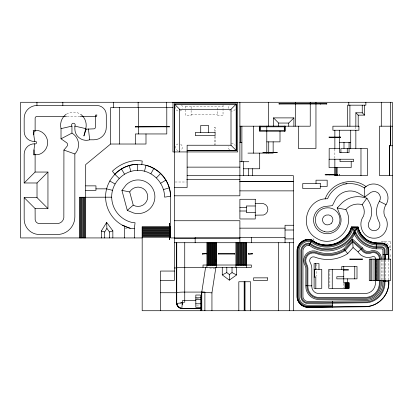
<?xml version="1.0" encoding="UTF-8"?>
<svg xmlns="http://www.w3.org/2000/svg" width="413" height="413" viewBox="0 0 413 413"><rect width="100%" height="100%" fill="white"/><g stroke="black" fill="none" stroke-linecap="round" stroke-linejoin="round"><path stroke-width="0.31" stroke-dasharray="2.06 1.55" d="M214.538 131.349C213.454 125.97 216.278 125.97 215.194 131.349M215.194 127.607L214.868 127.937L214.538 127.607M214.548 144.54L214.868 144.127L215.183 144.54M185.695 106.776L223.035 106.776M191.121 114.53L217.605 114.53M67.128 116.425L80.298 116.425M175.102 182.004L186.495 182.004M342.614 183.759L344.478 183.759M125.015 228.756L128.753 228.756M196.412 298.651L199.959 298.651M196.412 305.909L199.959 305.909M209.365 267.913L215.018 268.791M390.393 254.656L390.393 257.857M388.731 259.772L388.731 280.06M385.463 259.798L385.463 279.715M382.959 259.798L382.959 279.715M381.38 259.772L381.38 280.06M376.863 259.772L376.863 280.06M355.851 126.776L355.851 129.667M343.755 283.432L343.755 287.701M334.86 149.093L334.86 158.602M329.884 270.014L329.884 287.68M316.177 264.237L316.177 276.271M223.035 104.85L223.035 115.557L217.605 115.557L217.605 106.776M215.194 136.342L215.194 144.457M214.538 136.342L214.538 144.457M191.121 106.776L191.121 115.557L185.695 115.557L185.695 104.85M235.214 109.3A3.619 3.619 0 0 1 231.141 110.989M230.268 110.627A3.619 3.619 0 0 1 229.52 110.054M228.58 108.428A3.619 3.619 0 0 1 229.52 104.933M181.483 104.933A3.619 3.619 0 0 1 182.422 108.428M181.483 110.054A3.619 3.619 0 0 1 179.861 110.989M177.988 110.989A3.619 3.619 0 0 1 175.427 106.554M180.672 144.266A3.495 3.495 0 0 1 180.672 150.322M178.018 150.673A3.495 3.495 0 0 1 178.018 143.915M229.52 149.852A3.619 3.619 0 0 1 228.58 146.357M231.141 143.796A3.619 3.619 0 0 1 235.214 145.484M66.627 114.034A12.922 12.922 0 0 1 80.168 114.034M390.393 241.393L381.586 241.393A8.807 8.807 0 0 1 390.393 250.206L390.393 241.393M312.982 238.895L313.704 239.38L312.982 238.895"/><path stroke-width="0.62" d="M222.266 267.33L222.266 274.888L229.308 280.153L229.365 274.526L232.023 272.611L232.023 267.33M381.38 259.137L381.297 257.216A8.012 8.012 0 0 0 371.617 250.706L369.733 251.331A5.906 5.906 0 0 1 363.595 249.4L362.464 247.857L352.511 239.127L343.879 248.967L342.553 249.767A30.691 30.691 0 0 1 319.146 252.286L314.959 250.97A9.721 9.721 0 0 0 304.123 263.484L305.083 265.564A7.465 7.465 0 0 1 305.873 268.605L305.842 286.906A13.051 13.051 0 0 0 317.065 299.379L366.966 299.394A16.339 16.339 0 0 0 381.251 285.321L381.38 280.695M353.063 247.516L347.736 253.587L345.407 254.986A36.638 36.638 0 0 1 317.463 257.996L313.999 256.871A3.748 3.748 0 0 0 309.822 261.692L310.395 262.89A13.433 13.433 0 0 1 311.83 268.935L311.8 286.699A7.088 7.088 0 0 0 317.896 293.478L366.269 293.478A10.377 10.377 0 0 0 375.345 284.536L375.412 258.187A2.044 2.044 0 0 0 372.939 256.525L371.328 257.067A11.858 11.858 0 0 1 359.005 253.19L358.056 251.894L353.063 247.516L352.511 239.127M337.612 174.72L326.002 174.787L337.591 174.983L337.586 174.678L337.597 174.978M382.959 259.157L382.928 250.025A1.358 1.358 0 0 0 381.762 248.858L376.16 248.832L376.532 242.942L383.46 243.195L386 244.444L387.342 245.787L388.778 249.256L388.845 259.137M33.789 134.814L34.026 131.556L35.115 131.406L35.141 118.035A1.828 1.828 0 0 1 36.711 116.466L66.498 116.425M320.271 103.704L320.271 104.004M176.506 242.72L176.506 303.395C176.847 306.069 179.113 308.335 181.792 308.681L182.556 300.447L195.824 300.447M34.661 143.796L33.468 154.803L38.104 154.663A12.411 12.411 0 0 0 38.104 130.518L33.216 130.451L34.661 141.385A1.327 1.327 0 0 1 36.55 142.593A1.327 1.327 0 0 1 34.661 143.796A10.325 10.325 0 0 0 24.171 154.121L24.171 182.98L37.02 182.98L47.949 172.051L35.1 172.051L24.171 182.98M134.364 228.756L135.056 222.762L131.633 222.364A26.391 26.391 0 0 1 111.686 197.177C111.376 183.052 123.539 170.507 137.663 170.378C152.139 170.042 164.648 182.752 164.575 197.146L170.548 196.268C170.388 178.881 154.952 163.915 137.57 164.291C120.188 164.451 105.217 179.887 105.594 197.269A32.482 32.482 0 0 0 130.152 228.27L134.364 228.756L134.364 237.934M141.783 164.777L142.217 161.008C131.375 159.222 120.224 163.718 112.393 171.178L114.752 174.157L119.125 178.395M169.33 223.464L169.691 223.464L169.511 239.359L169.33 223.464L169.691 223.464M169.33 239.179L169.691 239.179M201.797 310.721L201.771 292.084L205.597 267.33M211.941 310.721L211.941 292.869L215.891 267.33M326.017 174.978L326.022 174.72M181.199 308.563L181.302 308.139M182.169 304.587L182.68 302.507L180.6 303.013M144.509 171.173L145.99 165.267A32.482 32.482 0 0 1 170.548 196.268L170.548 237.934L239.891 237.934M180.548 308.366L180.698 307.953M376.532 242.942C367.715 242.488 359.759 235.632 358.081 226.954L351.432 226.954C347.354 241.703 328.965 249.385 315.465 242.354C313.735 241.404 312.238 239.86 310.24 239.473C303.472 238.28 296.782 244.362 296.993 251.176L296.993 296.214C296.844 302.239 302.264 307.602 308.289 307.386L364.906 306.751C378.484 306.942 390.048 294.159 388.845 280.695M354.633 231.61L353.987 233.288A30.485 30.485 0 0 1 313.379 246.551L309.621 244.135M379.392 201.353L380.192 199.422A6.319 6.319 0 0 0 370.931 192.319L364.855 196.98L357.875 192.778A17.031 17.031 0 0 0 335.583 199.273L332.413 205.628L323.916 206.639A13.774 13.774 0 0 0 313.968 223.392A13.774 13.774 0 0 0 330.72 233.335A13.774 13.774 0 0 0 340.663 216.588L337.214 207.961L341.721 203.181A23.211 23.211 0 0 1 362.036 197.053L366.904 198.188L369.294 202.21A20.304 20.304 0 0 1 369.826 220.258L368.432 223.361A5.859 5.859 0 0 0 374.09 230.738A5.859 5.859 0 0 0 379.748 223.361L378.349 220.258A20.304 20.304 0 0 1 378.881 202.21L379.392 201.353L386.021 204.672C383.822 207.987 383.295 212.318 384.627 216.061C391.008 224.605 385.272 238.446 374.09 238.193C362.903 238.446 357.173 224.605 363.548 216.061C364.885 212.318 364.354 207.987 362.16 204.672C356.362 202.974 349.723 204.977 345.836 209.597L337.214 207.961M386.021 204.672C394.141 191.26 375.205 176.733 364.349 188.044L364.855 196.98M179.923 308.098L180.114 307.706M325.124 199.051C330.622 182.747 352.537 176.052 366.109 186.697M309.177 245.291L310.788 242.183M150.91 173.713L153.873 168.39M312.016 240.134L308.991 245.188L312.832 247.655A31.718 31.718 0 0 0 351.179 239.69L355.474 232.839L351.432 226.954M364.88 187.161L364.349 188.044C358.98 184.157 352.191 183.067 345.717 183.759M101.34 237.934L101.34 231.001L106.657 222.416L112.852 230.857L112.852 237.934M104.701 237.934L104.701 231.956L106.895 228.415L106.657 222.416M179.33 307.768L179.567 307.396M362.16 204.672L366.904 198.188M121.933 190.388L126.171 184.864A16.83 16.83 0 0 1 154.328 192.412A16.83 16.83 0 0 1 133.714 213.025L127.287 210.362L121.933 190.388L129.692 191.931A9.675 9.675 0 0 1 142.908 188.39A9.675 9.675 0 0 1 146.45 201.606A9.675 9.675 0 0 1 133.234 205.142L127.287 210.362M178.777 307.37L179.051 307.029M35.1 208.544L47.949 208.544L37.02 197.615L24.171 197.615L35.1 208.544L35.162 219.768A4.367 4.367 0 0 0 38.92 223.526L58.047 223.505A6.727 6.727 0 0 0 63.845 217.713L63.922 150.058L67.154 146.114A2.488 2.488 0 0 0 66.684 142.753L61.016 138.809L61.016 128.624C59.771 123.9 61.258 118.872 64.727 115.459A12.922 12.922 0 0 1 66.121 114.36M354.39 231.259L358.081 226.954M156.444 177.822L160.683 173.45M176.749 292.714L176.816 292.647A8.023 0.656 0 0 1 184.74 292.084L204.889 292.084L204.889 310.721M174.301 151.932L174.301 103.968L179.64 109.3L231.006 109.3L236.339 103.973L236.344 150.569L187.125 150.569M273.494 126.197L273.494 117.891L278.656 123.053L288.733 123.053L293.896 117.891L293.896 126.197M178.271 306.916L178.581 306.606M358.056 251.894L362.464 247.857M145.995 133.951L145.995 144.023L110.622 144.023L85.697 164.581L85.697 237.934M177.817 306.41L178.158 306.136M229.308 280.153L236.561 274.939L236.561 267.33M177.42 305.857L177.791 305.62M160.719 183.222L165.949 180.094M61.016 138.809L71.945 133.094L71.945 126.115A1.807 1.807 0 0 1 72.187 123.704A1.807 1.807 0 0 1 74.608 123.704A1.807 1.807 0 0 1 74.851 126.115L74.851 128.887A11.425 11.425 0 0 0 82.652 139.723L84.381 140.152A11.425 11.425 0 0 0 89.667 139.795L93.875 139.795A12.421 12.421 0 0 0 106.296 127.374L106.296 114.953A9.453 9.453 0 0 0 96.843 105.496L36.953 105.496A12.777 12.777 0 0 0 24.171 118.278L24.171 131.556A9.85 9.85 0 0 0 34.661 141.385M234.718 253.696L218.369 253.866L234.765 254.036L234.718 253.696L234.718 254.031M248.316 253.706C247.521 254.749 258.357 253.066 248.316 254.031M222.266 274.888L226.809 272.611L226.809 267.33M177.084 305.264L177.476 305.068M206.293 253.706C196.846 254.852 207.274 252.565 206.293 254.031M218.529 254.031L218.529 253.706M279.116 104.035L279.023 103.673L279.069 104.04L326.926 103.854L279.069 103.663M320.23 103.694L320.23 104.009M277.175 152.671L262.962 152.547L277.144 152.676L277.175 152.418M329.078 137.064L329.115 137.322L340.72 137.193L329.115 137.059L329.115 137.322M349.971 259.323L349.883 259.008L349.925 259.328L362.392 259.163L349.971 259.008M362.227 258.997L362.227 259.328M176.821 304.639L177.229 304.489M109.491 237.934L109.491 231.956L112.852 230.857M163.455 189.546L169.315 187.879M176.619 303.983L177.048 303.88M61.016 128.624L71.945 126.115M80.298 116.425L96.647 116.435L96.843 114.953L95.357 115.15L95.331 127.565A1.471 1.471 0 0 1 94.066 128.83L85.594 129.192L83.891 136.016L86.131 129.326L85.78 128.464L85.186 128.484M346.961 183.759C338.433 184.9 330.818 190.791 327.576 198.756C306.487 197.966 298.062 227.93 316.477 238.244C334.344 249.478 356.62 227.739 345.836 209.597M135.371 126.512L135.371 126.998L169.361 126.755L135.371 126.512L135.371 126.998M326.74 103.663L326.74 104.04M169.118 126.512L169.118 126.998M340.622 137.064L340.586 137.322M263.091 152.676L263.091 152.412M202.7 254.031L202.7 253.706M252.085 253.706L252.085 254.031M176.511 303.395L183.708 302.724M111.686 197.177L79.348 197.269L79.348 237.934M332.61 305.083L307.024 305.284A9.086 9.086 0 0 1 299.11 297.458L299.141 249.669A9.783 9.783 0 0 1 307.995 241.373L309.105 241.368A4.445 4.445 0 0 1 310.953 241.863L314.556 244.176A27.831 27.831 0 0 0 351.633 232.065L352.826 228.978L356.347 228.978M332.62 306.121L306.895 306.317A10.129 10.129 0 0 1 298.078 297.597L298.109 249.519A10.826 10.826 0 0 1 307.907 240.33L309.151 240.33A5.488 5.488 0 0 1 311.433 240.939L315.021 243.242A26.788 26.788 0 0 0 350.709 231.585L352.113 227.94L357.235 227.94M332.625 306.776L306.818 306.967A10.779 10.779 0 0 1 297.427 297.68L297.463 249.421A11.481 11.481 0 0 1 307.85 239.679L309.182 239.674A6.138 6.138 0 0 1 311.732 240.361L315.315 242.653A26.127 26.127 0 0 0 350.126 231.28L351.664 227.284L357.797 227.284L357.152 227.398A21.135 21.135 0 0 0 376.47 243.933L382.402 243.99A6.267 6.267 0 0 1 387.797 249.385L387.859 254.656M176.728 292.75L160.481 292.734M172.939 102.605L237.707 102.605L237.707 151.932L172.939 151.932L172.99 102.279M174.301 103.968L236.344 103.968M172.99 107.587L110.622 107.587L110.622 144.023M355.851 112.795L362.242 112.795L364.581 115.134L358.19 115.134L355.851 112.795L355.851 126.197M273.494 117.891L293.896 117.891M239.891 126.197L260.262 126.197M392.35 126.197L379.573 126.197L379.573 175.659L392.35 175.659M284.836 131.122L284.836 126.197L310.235 126.197L310.235 102.279M266.808 141.86L280.004 141.86L280.004 131.122M239.891 142.299L241.889 142.299M339.579 142.304L350.725 142.304M236.339 150.564L231.006 145.237L187.125 145.237L187.125 187.481L174.467 187.481M389.511 145.768L392.35 145.768M339.579 148.463L329.166 148.463L329.166 159.237M187.125 150.399L236.179 150.409L236.179 104.128L174.467 104.128L174.467 280.355L160.481 280.355M247.939 153.12L273.148 153.12L273.148 141.86M239.891 161.72L248.817 161.72M187.125 167.136L239.891 167.136M243.345 168.767L259.7 168.767L259.7 153.12M187.125 175.659L293.369 175.659L293.369 310.721M187.125 179.567L239.891 179.567M239.891 181.575L293.369 181.575M239.891 181.684L293.369 181.689M85.697 185.86L95.955 185.86L95.955 190.336L85.697 190.336M320.276 186.397L327.173 186.397L327.173 180.187L316.012 180.187L316.012 183.517M95.955 188.849L106.569 188.849L112.475 190.331M239.891 190.868L293.369 190.868M174.467 195.808L239.891 195.808L239.891 102.279M255.255 203.495L263.515 203.645A5.89 5.89 0 0 1 263.515 215.028L255.255 215.178M255.255 205.984L246.318 205.984L246.318 212.53L255.255 212.53M239.891 207.646L246.318 207.646M239.891 211.007L246.318 211.007M174.467 220.738L239.891 220.738L239.891 242.72M293.369 225.261L285.037 225.261L285.037 242.72M170.548 226.598L142.18 226.598L142.18 310.721L392.35 310.721L392.35 102.279L20.65 102.279L20.65 237.934L142.18 237.934M142.18 227.305L170.548 227.305M142.18 228.012L170.548 228.012M239.891 228.157L285.037 228.157M142.18 228.725L170.548 228.725M142.18 229.432L170.548 229.432M285.037 230.005L293.369 230.005M142.18 230.139L170.548 230.139M354.808 230.774L354.055 230.774L353.239 232.896A29.638 29.638 0 0 1 313.756 245.797L310.055 243.412M142.18 230.846L170.548 230.846M142.18 231.554L170.548 231.554M142.18 232.266L170.548 232.266M142.18 232.973L170.548 232.973M142.18 233.681L170.548 233.681M142.18 234.388L170.548 234.388M142.18 235.1L170.548 235.1M142.18 235.808L170.548 235.808M142.18 236.515L170.548 236.515M142.18 237.222L170.548 237.222M239.891 237.341L285.037 237.418M195.163 238.105L239.891 238.105M174.467 238.249L195.163 238.249M285.037 238.9L293.369 238.9M174.467 242.72L293.369 242.72M382.959 254.656L388.731 254.656M216.035 260.056L216.686 260.056M216.035 261.083L216.686 261.083M174.467 267.98L176.816 267.892A8.023 0.656 0 0 1 184.74 267.33L251.378 267.33L251.378 265.017L203.026 265.017L203.026 267.33M314.102 269.384L321.768 269.384L321.768 288.31L314.102 288.31L314.102 263.602L318.97 263.602L318.97 269.384M343.755 269.384L328.763 269.384L328.763 288.31L349.295 288.31L349.295 282.822L343.755 282.822L343.755 266.468M343.28 269.787L348.5 269.787M343.28 270.009L348.5 270.009M174.467 271.052L160.481 271.052L160.481 310.721M343.755 276.746L336.822 276.746L336.822 278.847L357.002 278.847L357.002 266.468L341.783 266.468L341.783 269.384M314.102 276.999L315.831 276.999L315.831 288.31M382.959 281.64L388.845 281.64M195.824 297.788L200.548 297.788M195.824 299.657L200.548 299.657M195.824 303.787L200.548 303.787M200.548 307.339L195.824 307.339L195.824 295.037L200.548 295.037L200.548 310.721M200.548 308.439L181.813 308.439C179.252 308.103 177.084 305.935 176.749 303.369L176.749 242.72M181.792 308.681L200.548 308.681M305.883 285.729L311.83 285.837M201.771 292.084L211.941 292.869M74.851 126.115L85.78 128.624C87.024 123.9 85.537 118.872 82.063 115.459A12.922 12.922 0 0 0 80.669 114.36M101.34 231.001L104.701 231.956M63.922 150.058L74.851 153.961L74.851 216.835A17.682 17.682 0 0 1 57.17 234.517L39.493 234.517A15.317 15.317 0 0 1 24.171 219.2L24.171 197.615M309.089 245.255L309.1 245.26A0.583 0.583 0 0 0 308.934 245.224L308.32 245.229A5.911 5.911 0 0 0 302.966 250.242L302.946 296.952A5.214 5.214 0 0 0 307.489 301.444L367.25 300.664A18.26 18.26 0 0 0 382.789 284.955L382.959 280.355M122.269 225.147L130.152 228.27M310.127 243.453L309.998 243.391A2.654 2.654 0 0 0 309.027 243.159L308.144 243.164A7.986 7.986 0 0 0 300.917 249.937L300.891 297.221A7.289 7.289 0 0 0 307.236 303.498L367.544 302.714A20.33 20.33 0 0 0 384.844 285.223L385.024 280.355M309.74 244.202L309.652 244.16A1.812 1.812 0 0 0 308.991 244L308.217 244A7.145 7.145 0 0 0 301.753 250.061L301.727 297.112A6.448 6.448 0 0 0 307.339 302.662L367.425 301.882A19.488 19.488 0 0 0 384.007 285.115L384.183 280.355M232.023 272.611L236.561 274.939M109.693 180.966L115.015 183.93M226.809 272.611L229.365 274.526M329.533 174.911L329.646 174.787M343.879 248.967L347.736 253.587M106.895 228.415L109.491 231.956M121.396 168.891L124.525 174.121M354.447 231.27L355.727 234.202A24.811 24.811 0 0 0 376.238 247.604L381.922 247.64A2.586 2.586 0 0 1 384.147 249.865L384.183 259.157M353.807 232.86L354.638 234.765A26.04 26.04 0 0 0 376.16 248.832M129.181 165.525L130.849 171.385M129.692 191.931L133.234 205.142M34 149.878L34.496 154.121L35.12 154.204L35.1 172.051M88.439 128.866L89.667 139.795M137.663 170.378L137.57 164.291A32.482 32.482 0 0 0 114.752 174.157M332.563 301.222L332.63 307.112M390.708 126.197L390.708 145.768M390.538 126.197L390.569 145.768M390.471 102.279L390.471 126.197M389.696 145.768L389.696 175.659M389.614 145.768L389.619 175.659M388.731 259.137L388.669 249.271A7.145 7.145 0 0 0 382.515 243.123L376.527 243.056A20.258 20.258 0 0 1 358.009 227.207L351.509 227.062L349.925 231.177A25.905 25.905 0 0 1 315.413 242.452L311.836 240.159A6.36 6.36 0 0 0 309.192 239.452L307.835 239.457A11.703 11.703 0 0 0 297.241 249.385L297.205 297.711A11.006 11.006 0 0 0 306.792 307.189L368.066 306.394A24.047 24.047 0 0 0 388.525 285.703L388.731 280.695M388.509 254.656L388.447 249.302A6.923 6.923 0 0 0 382.49 243.34L376.511 243.278A20.48 20.48 0 0 1 357.792 227.258M386.816 254.656L386.764 249.524A5.224 5.224 0 0 0 382.268 245.023L376.403 244.971A22.173 22.173 0 0 1 356.414 228.735M385.463 254.656L385.463 259.157M385.463 280.355L385.463 281.64M385.024 259.157L384.983 249.757A3.428 3.428 0 0 0 382.03 246.804L376.289 246.762A23.969 23.969 0 0 1 354.855 229.809M384.245 259.137L384.245 280.695M381.287 102.279L381.287 126.197M380.234 259.137L380.161 257.407A6.866 6.866 0 0 0 371.87 251.827L370.038 252.436A7.052 7.052 0 0 1 362.712 250.128L361.618 248.631L352.619 240.743L344.623 249.86L343.1 250.768A31.837 31.837 0 0 1 318.821 253.386L314.773 252.106A8.575 8.575 0 0 0 305.217 263.138L306.105 265.048A8.611 8.611 0 0 1 307.019 268.553L306.988 286.865A11.905 11.905 0 0 0 317.225 298.243L366.832 298.253A15.193 15.193 0 0 0 380.115 285.171L380.234 280.695M379.852 259.137L379.852 280.695M379.366 259.137L379.304 257.547A5.994 5.994 0 0 0 372.061 252.673L370.27 253.272A7.919 7.919 0 0 1 362.041 250.681L360.972 249.22L352.697 241.966L345.185 250.531L343.518 251.532A32.704 32.704 0 0 1 318.573 254.217L314.634 252.968A7.702 7.702 0 0 0 306.054 262.88L306.885 264.656A9.478 9.478 0 0 1 307.886 268.517L307.855 286.834A11.032 11.032 0 0 0 317.349 297.381L366.729 297.391A14.321 14.321 0 0 0 379.253 285.058L379.366 280.695M378.071 259.137L378.071 280.695M377.936 259.137L377.931 280.695M376.341 259.137L376.341 280.695M375.851 259.137L375.851 280.695M374.023 259.137L374.023 280.695M371.881 259.137L371.881 280.695M370.822 259.137L370.822 280.695M365.872 102.279L365.872 105.176L347.622 105.176L347.622 126.197M364.581 105.176L364.581 115.134M362.242 105.176L362.242 112.795M360.977 148.463L360.977 175.659M358.19 115.134L358.19 126.197M355.851 130.245L355.851 148.463M354.762 266.468L354.762 278.847M351.195 161.648L351.195 167.59L329.089 167.59L329.089 159.237L353.487 159.237L353.487 161.648L340.033 161.648L340.033 159.237M350.725 130.245L350.725 148.463M349.909 105.176L349.909 126.197M349.068 142.304L349.068 152.593L339.579 152.593L339.579 130.245M348.799 102.279L348.799 105.176M348.696 282.822L348.696 288.31M348.076 282.822L348.076 288.31M347.431 278.847L347.462 288.31M347.261 148.463L347.261 152.593M346.843 282.822L346.843 288.31M346.228 282.822L346.228 288.31M345.609 282.822L345.609 288.31M344.989 282.822L344.989 288.31M343.993 142.304L343.993 148.463M340.911 152.593L340.911 148.463L367.379 148.463L367.379 175.659L334.721 175.659L334.721 167.59M337.132 167.59L337.132 175.659M336.373 167.59L336.373 175.659M335.614 167.59L335.614 175.659M334.86 130.245L334.86 148.463M334.86 159.237L334.86 167.59M332.253 269.384L332.253 288.31M315.955 102.279L315.955 148.463L298.336 148.463L298.336 126.197M315.418 263.602L315.418 269.384M314.711 269.384L314.711 276.999M295.615 102.279L295.615 126.197M289.632 242.72L289.632 310.721M288.733 123.053L288.733 126.197M284.929 126.104L284.929 131.215M278.656 123.053L278.656 126.197M278.558 242.72L278.558 310.721M268.734 141.86L268.734 153.12M268.538 102.279L268.538 126.197M266.793 126.104L266.808 153.12M259.798 126.197L259.798 131.122M253.35 126.197L253.35 153.12M252.446 168.767L252.446 175.659M251.584 237.269L251.584 242.72M250.567 310.721L250.567 281.749L238.822 281.749L238.822 310.721M248.363 168.767L248.363 175.659M246.69 242.72L246.69 267.33M246.034 242.72L246.034 265.44M245.312 242.72L245.312 265.44M245.028 281.749L245.017 310.721M244.589 242.72L244.589 265.44M244.599 281.749L244.599 310.721M244.171 281.749L244.186 310.721M243.861 242.72L243.861 265.44M243.345 161.72L243.345 175.659M243.138 242.72L243.138 265.44M242.416 242.72L242.416 265.44M241.889 126.197L241.889 161.72M241.693 242.72L241.693 265.44M240.97 242.72L240.97 265.44M240.5 126.197L240.5 142.299M240.242 242.72L240.242 265.44M239.519 242.72L239.519 265.44M238.797 242.72L238.797 265.44M238.074 242.72L238.074 265.44M237.346 242.72L237.346 265.44M236.623 242.72L236.623 265.44M235.9 242.72L235.9 267.33M231.006 109.3L231.006 145.237M216.686 242.72L216.686 267.33M216.035 242.72L216.035 265.456M215.385 242.72L215.385 265.44M214.734 242.72L214.734 265.44M214.079 242.72L214.079 265.44M213.428 242.72L213.428 265.44M212.778 242.72L212.778 265.44M212.122 242.72L212.122 265.44M211.471 242.72L211.471 265.44M210.816 242.72L210.816 265.44M210.165 242.72L210.165 265.44M209.515 242.72L209.515 265.44M208.859 242.72L208.859 265.44M208.57 132.459L208.57 125.475L200.728 125.475L200.728 132.459M208.209 242.72L208.209 265.44M207.558 242.72L207.558 265.44M206.903 242.72L206.903 267.33M201.585 292.084L201.585 310.721M195.163 237.614L195.163 242.72M187.037 179.335L187.037 179.805M184.74 242.72L184.74 302.631M179.64 109.3L179.64 151.932M166.795 107.587L166.795 133.951L135.407 133.951L135.407 144.023M166.367 102.279L166.367 107.587M138.572 107.587L138.572 133.951M138.143 102.279L138.143 107.587M124.39 225.988L124.39 237.934M119.693 107.587L119.693 144.023M113.425 102.279L113.425 107.587M84.902 197.269L84.902 237.934M84.107 197.269L84.107 237.934M83.318 197.269L83.318 237.934M82.523 197.269L82.523 237.934M81.728 197.269L81.728 237.934M80.938 197.269L80.938 237.934M80.143 197.269L80.143 237.934M62.838 102.279L62.838 105.496M47.949 172.051L47.949 208.544M37.02 182.98L37.02 197.615M36.953 102.279L36.953 105.496M71.945 133.094A13.448 13.448 0 0 1 74.851 153.961M291.645 103.802L291.645 103.802M248.275 253.825L248.28 253.788M218.482 253.825L218.487 253.788M325.155 174.787L325.454 174.869L325.155 174.787M339.202 174.787L339.501 174.869L339.202 174.787M331.241 223.412C329.538 224.842 327.034 225.405 325.026 224.28A5.002 5.002 0 0 1 326.079 215.101L328.815 214.93A4.873 4.873 0 0 1 331.241 223.412M284.975 126.104L259.7 126.104L259.7 131.215L284.975 131.215L284.975 126.104M358.907 126.197L332.904 126.197L332.904 130.245L358.907 130.245L358.907 126.197M284.273 126.812L260.412 126.812L260.412 130.508L284.273 130.508L284.273 126.812M215.096 132.459L195.364 132.459L195.364 135.629L215.096 135.629L215.096 132.459M320.276 183.517L302.755 183.517L302.755 188.524L320.276 188.524L320.276 183.517M255.255 199.278L239.891 199.278L239.891 218.973L255.255 218.973L255.255 199.278M390.393 259.137L369.279 259.137L369.279 280.695L390.393 280.695L390.393 259.137M267.448 277.856L253.577 277.856L253.577 280.468L267.448 280.468L267.448 277.856M324.52 231.636L321.582 230.475A12.085 12.085 0 0 1 327.256 207.822A11.946 11.946 0 0 1 333.668 230.278A12.085 12.085 0 0 1 324.52 231.636"/></g></svg>
